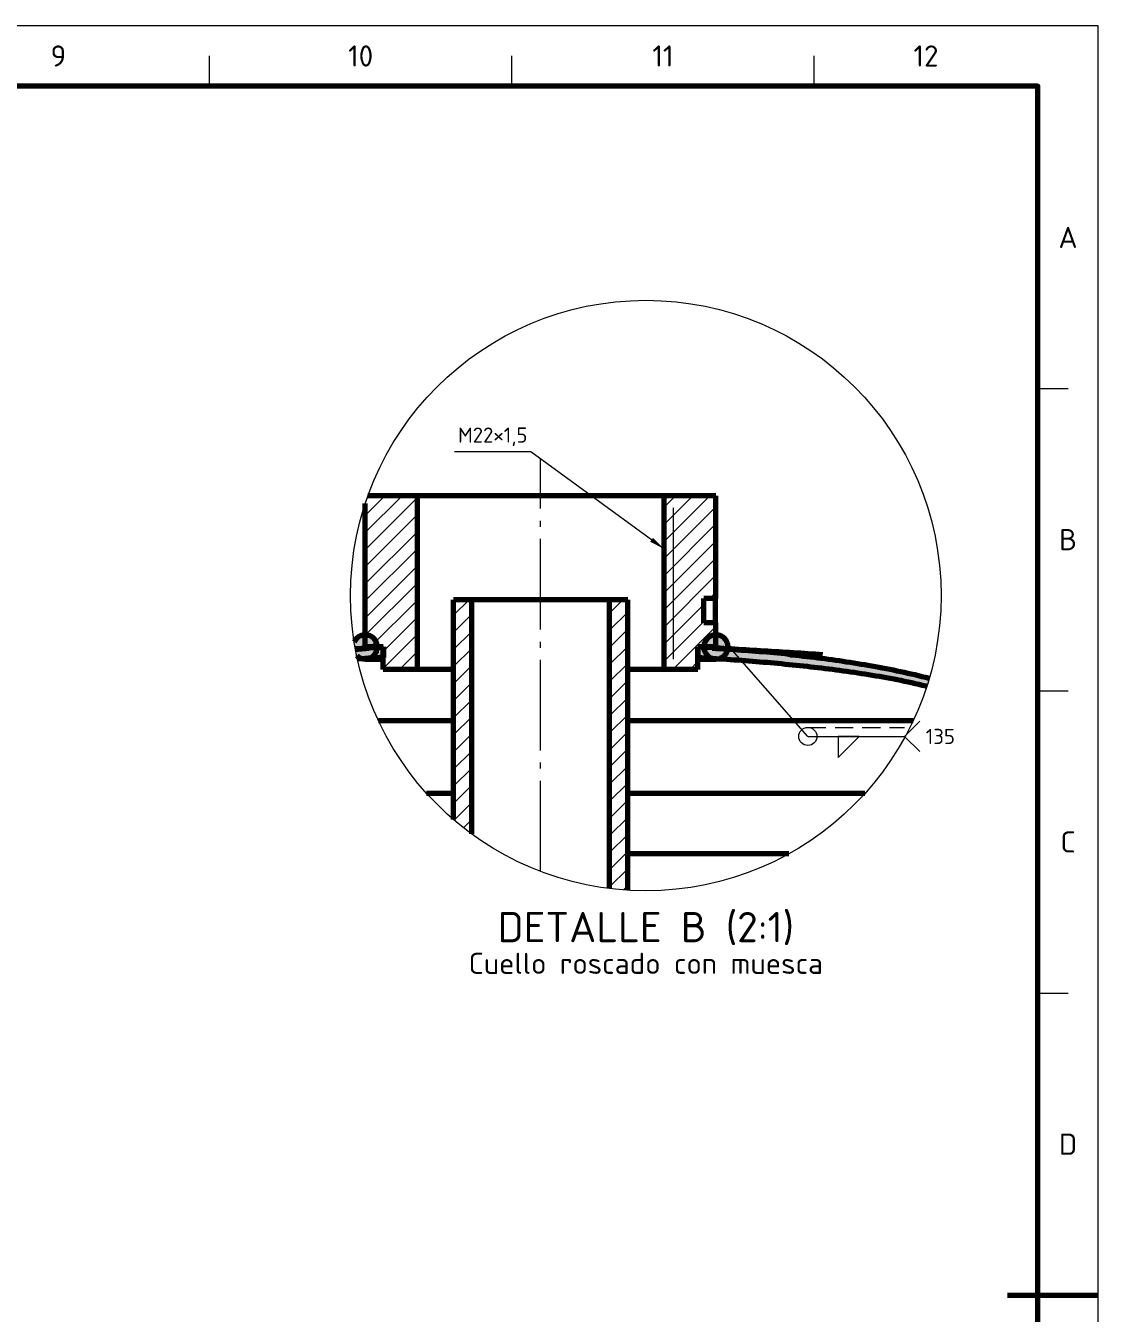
# Model space of a CAD drawing. Header units: millimetres. Extents: x 0 to 2208, y 0 to 420.
# Drawn here: x 896.6 to 1074, y 207 to 420 of the extents above; entities that cross this region are included whole.
import ezdxf
from ezdxf.enums import TextEntityAlignment as Align

# ---------------------------------------------------------------- set-up
doc = ezdxf.new("R2010")
doc.units = ezdxf.units.MM
doc.linetypes.add('IRAM-F-TRAZO-PUNTO', pattern=[20, 15, -2, 1, -2])
doc.linetypes.add('ISO02-TRAZOS', pattern=[4.5, 3, -1.5])
for name, color, linetype, lineweight in [('01-VISIBLE', 7, 'CONTINUOUS', 70), ('03-EJE', 1, 'IRAM-F-TRAZO-PUNTO', 18), ('05-RAYADO', 8, 'CONTINUOUS', 18), ('06-TEXTO', 7, 'CONTINUOUS', 25), ('07-RECUADRO', 7, 'CONTINUOUS', 70), ('08-FINA', 5, 'CONTINUOUS', 18), ('12-SOLDADURA', 6, 'CONTINUOUS', 18)]:
    doc.layers.add(name, color=color, linetype=linetype, lineweight=lineweight)
doc.styles.add('ISO3098', font='isocpeur.ttf')

msp = doc.modelspace()

# ---------------------------------------------------------------- hatches: boundary and pattern name
at = {"layer": '05-RAYADO'}
h = msp.add_hatch(dxfattribs=at)
h.set_pattern_fill('ANSI31', scale=0.629921)
h.paths.add_polyline_path([(955.747, 313.524), (955.747, 317.25), (952.767, 317.25), (952.767, 340.969), (952.798, 341.068), (953.188, 342.201), (953.206, 342.25), (961.391, 342.25), (961.391, 313.524)])
h = msp.add_hatch(dxfattribs=at)
h.set_pattern_fill('ANSI31', scale=0.629921)
h.paths.add_polyline_path([(1007.787, 317.25), (1007.787, 313.524), (1002.143, 313.524), (1002.143, 342.25), (1010.767, 342.25), (1010.767, 325.25), (1008.767, 325.25), (1008.767, 321.25), (1010.767, 321.25), (1010.767, 317.25)])
h = msp.add_hatch(dxfattribs=at)
h.set_pattern_fill('ANSI31', scale=0.629921)
h.paths.add_polyline_path([(967.367, 325.05), (970.367, 325.05), (970.367, 286.317), (970.077, 286.527), (969.123, 287.252), (968.187, 288.001), (967.367, 288.692)])
h = msp.add_hatch(dxfattribs=at)
h.set_pattern_fill('ANSI31', scale=0.629921)
h.paths.add_polyline_path([(996.167, 325.05), (996.167, 277.013), (995.574, 277.049), (994.38, 277.152), (993.189, 277.284), (993.167, 277.287), (993.167, 325.05)])
h = msp.add_hatch(color=7, dxfattribs=at)
h.dxf.hatch_style = 1
h.paths.add_polyline_path([(951.125, 318.393), (951.389, 318.7), (951.709, 318.947), (952.072, 319.126), (952.464, 319.227), (952.868, 319.247), (953.268, 319.186), (953.647, 319.046), (953.991, 318.832), (954.284, 318.553), (954.515, 318.221), (954.675, 317.849), (954.756, 317.452), (954.756, 317.048), (954.675, 316.651), (954.515, 316.279), (954.284, 315.947), (953.991, 315.668), (953.647, 315.454), (953.268, 315.314), (952.868, 315.253), (952.464, 315.273), (952.072, 315.374), (951.709, 315.553), (951.389, 315.8), (951.352, 315.843), (951.272, 316.223), (951.052, 317.401), (950.945, 318.068)])
h = msp.add_hatch(color=7, dxfattribs=at)
h.dxf.hatch_style = 1
h.paths.add_polyline_path([(1012.726, 316.847), (1012.605, 316.461), (1012.408, 316.107), (1012.145, 315.8), (1011.825, 315.553), (1011.461, 315.374), (1011.07, 315.273), (1010.665, 315.253), (1010.265, 315.314), (1009.886, 315.454), (1009.542, 315.668), (1009.249, 315.947), (1009.018, 316.279), (1008.858, 316.651), (1008.777, 317.048), (1008.777, 317.452), (1008.858, 317.849), (1009.018, 318.221), (1009.249, 318.553), (1009.542, 318.832), (1009.886, 319.046), (1010.265, 319.186), (1010.665, 319.247), (1011.07, 319.227), (1011.461, 319.126), (1011.825, 318.947), (1012.145, 318.7), (1012.408, 318.393), (1012.605, 318.039), (1012.726, 317.653), (1012.767, 317.25)])
h = msp.add_hatch(color=7, dxfattribs=at)
h.dxf.hatch_style = 1
h.paths.add_polyline_path([(951.467, 316.886), (951.866, 316.915), (952.265, 316.944), (952.665, 316.974), (953.064, 317.005), (953.263, 317.034), (952.863, 317.016), (952.463, 316.995), (952.063, 316.973), (951.664, 316.95), (951.264, 316.927), (951.142, 316.92), (951.134, 316.963), (951.371, 316.978), (951.771, 317.003), (952.171, 317.027), (952.57, 317.052), (952.97, 317.077), (953.369, 317.102), (953.769, 317.126), (954.168, 317.151), (954.568, 317.176), (954.968, 317.201), (955.367, 317.225), (955.767, 317.25), (955.767, 315.524), (955.365, 315.501), (954.962, 315.478), (954.56, 315.454), (954.158, 315.43), (953.756, 315.406), (953.354, 315.381), (952.952, 315.356), (952.55, 315.33), (952.149, 315.304), (951.747, 315.278), (951.476, 315.26), (951.272, 316.223), (951.152, 316.863)])
h = msp.add_hatch(color=7, dxfattribs=at)
h.dxf.hatch_style = 1
h.paths.add_polyline_path([(1045.29, 310.861), (1044.899, 310.956), (1044.507, 311.05), (1044.115, 311.141), (1043.722, 311.231), (1043.329, 311.319), (1042.936, 311.406), (1042.542, 311.49), (1042.148, 311.574), (1041.754, 311.655), (1041.359, 311.736), (1040.964, 311.814), (1040.569, 311.892), (1040.174, 311.968), (1039.778, 312.043), (1039.382, 312.116), (1038.986, 312.189), (1038.589, 312.26), (1038.193, 312.33), (1037.796, 312.399), (1037.399, 312.467), (1037.002, 312.534), (1036.604, 312.599), (1036.207, 312.664), (1035.809, 312.728), (1035.411, 312.791), (1035.013, 312.853), (1034.615, 312.914), (1034.217, 312.974), (1033.818, 313.033), (1033.42, 313.091), (1033.021, 313.148), (1032.623, 313.205), (1032.224, 313.261), (1031.825, 313.316), (1031.426, 313.37), (1031.026, 313.424), (1030.627, 313.476), (1030.228, 313.528), (1029.828, 313.58), (1029.429, 313.63), (1029.029, 313.68), (1028.629, 313.729), (1028.229, 313.778), (1027.83, 313.825), (1027.43, 313.873), (1027.03, 313.919), (1026.629, 313.965), (1026.229, 314.01), (1025.829, 314.055), (1025.429, 314.099), (1025.028, 314.142), (1024.628, 314.185), (1024.227, 314.227), (1023.827, 314.269), (1023.426, 314.31), (1023.025, 314.35), (1022.624, 314.39), (1022.224, 314.43), (1021.823, 314.468), (1021.422, 314.507), (1021.021, 314.544), (1020.62, 314.582), (1020.219, 314.618), (1019.817, 314.655), (1019.416, 314.69), (1019.015, 314.725), (1018.614, 314.76), (1018.213, 314.794), (1017.811, 314.828), (1017.41, 314.861), (1017.008, 314.894), (1016.607, 314.926), (1016.205, 314.958), (1015.804, 314.989), (1015.402, 315.02), (1015.001, 315.051), (1014.599, 315.081), (1014.197, 315.11), (1013.796, 315.139), (1013.394, 315.168), (1012.992, 315.196), (1012.59, 315.224), (1012.189, 315.251), (1011.787, 315.278), (1011.385, 315.304), (1010.983, 315.33), (1010.581, 315.356), (1010.179, 315.381), (1009.777, 315.406), (1009.375, 315.43), (1008.973, 315.454), (1008.571, 315.478), (1008.169, 315.501), (1007.767, 315.524), (1007.767, 317.25), (1008.148, 317.226), (1008.535, 317.202), (1008.962, 317.176), (1009.387, 317.15), (1009.81, 317.123), (1010.23, 317.097), (1010.649, 317.072), (1011.065, 317.046), (1011.479, 317.02), (1011.89, 316.995), (1012.3, 316.969), (1012.706, 316.944), (1013.111, 316.919), (1013.512, 316.894), (1013.912, 316.869), (1014.308, 316.845), (1014.702, 316.82), (1015.093, 316.796), (1015.482, 316.772), (1015.867, 316.748), (1016.25, 316.724), (1016.629, 316.701), (1017.006, 316.678), (1017.38, 316.654), (1017.813, 316.627), (1018.244, 316.601), (1018.67, 316.574), (1019.09, 316.548), (1019.504, 316.522), (1019.913, 316.497), (1020.315, 316.472), (1020.711, 316.448), (1021.1, 316.423), (1021.483, 316.4), (1021.859, 316.376), (1022.228, 316.353), (1022.637, 316.328), (1023.077, 316.301), (1023.502, 316.274), (1023.913, 316.248), (1024.309, 316.224), (1024.69, 316.2), (1025.055, 316.177), (1025.469, 316.151), (1025.905, 316.124), (1026.306, 316.099), (1026.671, 316.076), (1027.098, 316.049), (1027.492, 316.025), (1027.902, 315.999), (1028.284, 315.974), (1028.104, 315.982), (1027.703, 316.005), (1027.302, 316.029), (1026.901, 316.053), (1026.5, 316.077), (1026.099, 316.101), (1025.698, 316.125), (1025.297, 316.149), (1024.897, 316.174), (1024.496, 316.198), (1024.095, 316.222), (1023.694, 316.246), (1023.293, 316.27), (1022.892, 316.294), (1022.491, 316.318), (1022.09, 316.342), (1021.689, 316.367), (1021.288, 316.391), (1020.887, 316.415), (1020.486, 316.439), (1020.085, 316.463), (1019.684, 316.487), (1019.284, 316.511), (1018.883, 316.535), (1018.482, 316.559), (1018.081, 316.583), (1017.68, 316.607), (1017.279, 316.631), (1016.878, 316.655), (1016.477, 316.679), (1016.076, 316.703), (1015.675, 316.727), (1015.274, 316.751), (1014.873, 316.775), (1014.472, 316.798), (1014.071, 316.822), (1013.67, 316.846), (1013.269, 316.869), (1012.855, 316.893), (1012.43, 316.918), (1012.036, 316.941), (1011.657, 316.962), (1011.23, 316.986), (1010.839, 317.007), (1010.433, 317.027), (1010.304, 317.019), (1010.704, 316.987), (1011.105, 316.956), (1011.505, 316.927), (1011.906, 316.898), (1012.306, 316.869), (1012.707, 316.84), (1013.108, 316.811), (1013.508, 316.783), (1013.909, 316.754), (1014.309, 316.726), (1014.71, 316.697), (1015.111, 316.669), (1015.511, 316.64), (1015.912, 316.611), (1016.313, 316.583), (1016.713, 316.554), (1017.114, 316.525), (1017.514, 316.496), (1017.915, 316.466), (1018.316, 316.436), (1018.716, 316.406), (1019.117, 316.375), (1019.517, 316.344), (1019.917, 316.312), (1020.318, 316.279), (1020.718, 316.244), (1021.118, 316.208), (1021.518, 316.169), (1021.917, 316.126), (1022.316, 316.077), (1022.713, 316.02), (1023.11, 315.959), (1023.508, 315.903), (1023.906, 315.851), (1024.305, 315.802), (1024.703, 315.754), (1025.102, 315.707), (1025.501, 315.66), (1025.9, 315.613), (1026.299, 315.567), (1026.698, 315.52), (1027.097, 315.473), (1027.496, 315.425), (1027.894, 315.376), (1028.293, 315.327), (1028.691, 315.276), (1029.09, 315.224), (1029.488, 315.17), (1029.886, 315.116), (1030.284, 315.06), (1030.681, 315.003), (1031.079, 314.945), (1031.476, 314.886), (1031.873, 314.826), (1032.27, 314.766), (1032.667, 314.704), (1033.064, 314.642), (1033.461, 314.58), (1033.857, 314.517), (1034.254, 314.453), (1034.65, 314.388), (1035.046, 314.323), (1035.443, 314.256), (1035.839, 314.189), (1036.234, 314.121), (1036.63, 314.052), (1037.026, 313.982), (1037.421, 313.91), (1037.816, 313.838), (1038.211, 313.764), (1038.605, 313.689), (1039, 313.613), (1039.394, 313.536), (1039.788, 313.458), (1040.181, 313.378), (1040.575, 313.297), (1040.968, 313.215), (1041.361, 313.131), (1041.754, 313.047), (1042.146, 312.96), (1042.538, 312.873), (1042.929, 312.784), (1043.321, 312.693), (1043.712, 312.601), (1044.102, 312.507), (1044.492, 312.411), (1044.882, 312.314), (1045.271, 312.215), (1045.66, 312.114), (1046.026, 312.017), (1045.897, 311.574), (1045.643, 310.773)])
at = {"layer": '08-FINA'}
h = msp.add_hatch(color=7, dxfattribs=at)
h.dxf.hatch_style = 1
h.paths.add_polyline_path([(1002.143, 333.5), (1000.356, 335.294), (999.886, 334.647)])
h = msp.add_hatch(color=7, dxfattribs=at)
h.dxf.hatch_style = 1
h.paths.add_polyline_path([(1011.967, 318.45), (1013.942, 315.528), (1014.601, 316.104)])

# ---------------------------------------------------------------- linework, layer by layer
at = {"layer": '01-VISIBLE'}
for points in [[(952.767, 317.25), (952.767, 340.969)], [(961.391, 342.25), (953.206, 342.25)], [(961.391, 313.524), (961.391, 342.25)], [(1002.143, 342.25), (1001.534, 342.25), (1000.926, 342.25), (1000.318, 342.25), (999.71, 342.25), (999.101, 342.25), (998.493, 342.25), (997.885, 342.25), (997.277, 342.25), (996.669, 342.25), (996.06, 342.25), (995.452, 342.25), (994.844, 342.25), (994.236, 342.25), (993.627, 342.25), (993.019, 342.25), (992.411, 342.25), (991.803, 342.25), (991.194, 342.25), (990.586, 342.25), (989.978, 342.25), (989.37, 342.25), (988.761, 342.25), (988.153, 342.25), (987.545, 342.25), (986.937, 342.25), (986.328, 342.25), (985.72, 342.25), (985.112, 342.25), (984.504, 342.25), (983.896, 342.25), (983.287, 342.25), (982.679, 342.25), (982.071, 342.25), (981.463, 342.25), (980.854, 342.25), (980.246, 342.25), (979.638, 342.25), (979.03, 342.25), (978.421, 342.25), (977.813, 342.25), (977.205, 342.25), (976.597, 342.25), (975.988, 342.25), (975.38, 342.25), (974.772, 342.25), (974.164, 342.25), (973.555, 342.25), (972.947, 342.25), (972.339, 342.25), (971.731, 342.25), (971.122, 342.25), (970.514, 342.25), (969.906, 342.25), (969.298, 342.25), (968.69, 342.25), (968.081, 342.25), (967.473, 342.25), (966.865, 342.25), (966.257, 342.25), (965.648, 342.25), (965.04, 342.25), (964.432, 342.25), (963.824, 342.25), (963.215, 342.25), (962.607, 342.25), (961.999, 342.25), (961.391, 342.25)], [(1010.767, 342.25), (1002.143, 342.25)], [(1002.143, 342.25), (1002.143, 313.524)], [(1010.767, 325.25), (1010.767, 342.25)], [(967.367, 288.692), (967.367, 325.05)], [(970.367, 325.05), (967.367, 325.05)], [(993.167, 325.05), (992.567, 325.05), (991.967, 325.05), (991.367, 325.05), (990.767, 325.05), (990.167, 325.05), (989.567, 325.05), (988.967, 325.05), (988.367, 325.05), (987.767, 325.05), (987.167, 325.05), (986.567, 325.05), (985.967, 325.05), (985.367, 325.05), (984.767, 325.05), (984.167, 325.05), (983.567, 325.05), (982.967, 325.05), (982.367, 325.05), (981.767, 325.05), (981.167, 325.05), (980.567, 325.05), (979.967, 325.05), (979.367, 325.05), (978.767, 325.05), (978.167, 325.05), (977.567, 325.05), (976.967, 325.05), (976.367, 325.05), (975.767, 325.05), (975.167, 325.05), (974.567, 325.05), (973.967, 325.05), (973.367, 325.05), (972.767, 325.05), (972.167, 325.05), (971.567, 325.05), (970.967, 325.05), (970.367, 325.05)], [(970.367, 286.317), (970.367, 325.05)], [(996.167, 325.05), (993.167, 325.05)], [(993.167, 277.287), (993.167, 325.05)], [(996.167, 277.013), (996.167, 325.05)], [(1008.767, 321.25), (1008.767, 325.25)], [(1010.767, 325.25), (1008.767, 325.25)], [(1010.698, 321.25), (1010.698, 325.25)], [(1010.767, 321.25), (1008.767, 321.25)], [(1010.767, 317.25), (1010.767, 321.25)], [(952.767, 319.25), (952.558, 319.239), (952.351, 319.206), (952.149, 319.152), (951.953, 319.077), (951.767, 318.982), (951.591, 318.868), (951.428, 318.736), (951.28, 318.588), (951.149, 318.426), (951.035, 318.25), (950.944, 318.073)], [(952.767, 315.25), (952.969, 315.26), (953.169, 315.291), (953.365, 315.342), (953.555, 315.412), (953.737, 315.501), (953.909, 315.608), (954.069, 315.732), (954.216, 315.872), (954.348, 316.026), (954.464, 316.192), (954.562, 316.369), (954.642, 316.555), (954.703, 316.749), (954.744, 316.947), (954.764, 317.149), (954.764, 317.351), (954.744, 317.553), (954.703, 317.751), (954.642, 317.945), (954.562, 318.131), (954.464, 318.308), (954.348, 318.474), (954.216, 318.628), (954.069, 318.768), (953.909, 318.892), (953.737, 318.999), (953.555, 319.088), (953.365, 319.158), (953.169, 319.209), (952.969, 319.24), (952.767, 319.25)], [(1010.767, 319.25), (1010.564, 319.24), (1010.364, 319.209), (1010.168, 319.158), (1009.978, 319.088), (1009.796, 318.999), (1009.624, 318.892), (1009.464, 318.768), (1009.317, 318.628), (1009.185, 318.474), (1009.069, 318.308), (1008.971, 318.131), (1008.891, 317.945), (1008.831, 317.751), (1008.79, 317.553), (1008.769, 317.351), (1008.769, 317.149), (1008.79, 316.947), (1008.831, 316.749), (1008.891, 316.555), (1008.971, 316.369), (1009.069, 316.192), (1009.185, 316.026), (1009.317, 315.872), (1009.464, 315.732), (1009.624, 315.608), (1009.796, 315.501), (1009.978, 315.412), (1010.168, 315.342), (1010.364, 315.291), (1010.564, 315.26), (1010.767, 315.25)], [(1012.767, 317.25), (1012.756, 317.459), (1012.723, 317.666), (1012.669, 317.868), (1012.594, 318.063), (1012.499, 318.25), (1012.385, 318.426), (1012.253, 318.588), (1012.105, 318.736), (1011.942, 318.868), (1011.767, 318.982), (1011.58, 319.077), (1011.385, 319.152), (1011.182, 319.206), (1010.976, 319.239), (1010.767, 319.25)], [(951.134, 316.963), (951.519, 316.987), (952.126, 317.024), (952.732, 317.062), (953.339, 317.1), (953.946, 317.137), (954.553, 317.175), (955.16, 317.212), (955.767, 317.25)], [(953.342, 317.036), (952.735, 317.009), (952.128, 316.976), (951.521, 316.942), (951.142, 316.92)], [(951.152, 316.863), (951.576, 316.894), (952.179, 316.938), (952.782, 316.983), (953.342, 317.036)], [(951.353, 315.839), (951.428, 315.764), (951.591, 315.632), (951.767, 315.518), (951.953, 315.423), (952.149, 315.348), (952.351, 315.294), (952.558, 315.261), (952.767, 315.25)], [(955.767, 315.524), (955.164, 315.49), (954.56, 315.454), (953.957, 315.418), (953.354, 315.381), (952.751, 315.343), (952.149, 315.304), (951.546, 315.265), (951.476, 315.26)], [(955.747, 317.25), (952.767, 317.25)], [(952.767, 315.25), (953.263, 315.25), (953.76, 315.25), (954.257, 315.25), (954.753, 315.25), (955.25, 315.25), (955.747, 315.25)], [(955.747, 313.524), (955.747, 317.25)], [(955.767, 317.25), (955.767, 315.524)], [(1028.398, 315.966), (1027.793, 316.006), (1027.186, 316.044), (1026.579, 316.082), (1025.972, 316.12), (1025.366, 316.158), (1024.759, 316.196), (1024.152, 316.234), (1023.545, 316.271), (1022.938, 316.309), (1022.331, 316.347), (1021.724, 316.385), (1021.117, 316.422), (1020.51, 316.46), (1019.904, 316.498), (1019.297, 316.535), (1018.69, 316.573), (1018.083, 316.611), (1017.476, 316.648), (1016.869, 316.686), (1016.263, 316.724), (1015.656, 316.761), (1015.049, 316.799), (1014.442, 316.836), (1013.835, 316.874), (1013.228, 316.912), (1012.622, 316.949), (1012.015, 316.987), (1011.408, 317.024), (1010.801, 317.062), (1010.194, 317.1), (1009.587, 317.137), (1008.98, 317.175), (1008.374, 317.212), (1007.767, 317.25)], [(1007.767, 317.25), (1007.767, 315.524)], [(1007.767, 315.524), (1008.37, 315.49), (1008.973, 315.454), (1009.576, 315.418), (1010.179, 315.381), (1010.782, 315.343), (1011.385, 315.304), (1011.988, 315.265), (1012.59, 315.224), (1013.193, 315.182), (1013.796, 315.139), (1014.398, 315.095), (1015.001, 315.051), (1015.603, 315.005), (1016.205, 314.958), (1016.808, 314.91), (1017.41, 314.861), (1018.012, 314.811), (1018.614, 314.76), (1019.216, 314.708), (1019.817, 314.655), (1020.419, 314.6), (1021.021, 314.544), (1021.622, 314.488), (1022.224, 314.43), (1022.825, 314.37), (1023.426, 314.31), (1024.027, 314.248), (1024.628, 314.185), (1025.228, 314.121), (1025.829, 314.055), (1026.429, 313.988), (1027.03, 313.919), (1027.63, 313.849), (1028.229, 313.778), (1028.829, 313.705), (1029.429, 313.63), (1030.028, 313.554), (1030.627, 313.476), (1031.226, 313.397), (1031.825, 313.316), (1032.423, 313.233), (1033.021, 313.148), (1033.619, 313.062), (1034.217, 312.974), (1034.814, 312.883), (1035.411, 312.791), (1036.008, 312.696), (1036.604, 312.599), (1037.2, 312.5), (1037.796, 312.399), (1038.391, 312.295), (1038.986, 312.189), (1039.58, 312.08), (1040.174, 311.968), (1040.767, 311.853), (1041.359, 311.736), (1041.951, 311.615), (1042.542, 311.49), (1043.133, 311.363), (1043.722, 311.231), (1044.311, 311.096), (1044.899, 310.956), (1045.486, 310.812), (1045.643, 310.772)], [(1007.787, 313.524), (1007.787, 317.25)], [(1010.767, 317.25), (1007.787, 317.25)], [(1007.787, 315.25), (1008.283, 315.25), (1008.78, 315.25), (1009.277, 315.25), (1009.773, 315.25), (1010.27, 315.25), (1010.767, 315.25)], [(1046.026, 312.017), (1046.006, 312.023), (1045.421, 312.176), (1044.836, 312.326), (1044.249, 312.471), (1043.662, 312.613), (1043.073, 312.751), (1042.484, 312.885), (1041.894, 313.016), (1041.303, 313.144), (1040.712, 313.269), (1040.12, 313.39), (1039.528, 313.51), (1038.935, 313.626), (1038.341, 313.739), (1037.747, 313.85), (1037.153, 313.959), (1036.558, 314.065), (1035.962, 314.168), (1035.366, 314.269), (1034.77, 314.368), (1034.174, 314.466), (1033.577, 314.561), (1032.98, 314.655), (1032.383, 314.748), (1031.786, 314.84), (1031.188, 314.929), (1030.59, 315.016), (1029.992, 315.101), (1029.393, 315.183), (1028.794, 315.262), (1028.194, 315.339), (1027.595, 315.413), (1026.995, 315.485), (1026.394, 315.556), (1025.794, 315.626), (1025.194, 315.696), (1024.594, 315.767), (1023.994, 315.84), (1023.395, 315.918), (1022.797, 316.007), (1022.199, 316.092), (1021.598, 316.161), (1020.997, 316.219), (1020.395, 316.272), (1019.792, 316.322), (1019.19, 316.37), (1018.587, 316.416), (1017.985, 316.461), (1017.382, 316.505), (1016.779, 316.549), (1016.177, 316.592), (1015.574, 316.636), (1014.971, 316.679), (1014.368, 316.722), (1013.766, 316.765), (1013.163, 316.807), (1012.56, 316.851), (1011.957, 316.894), (1011.354, 316.938), (1010.752, 316.983), (1010.191, 317.036)], [(1010.191, 317.036), (1010.799, 317.009), (1011.406, 316.976), (1012.013, 316.942), (1012.62, 316.907), (1013.227, 316.872), (1013.833, 316.836), (1014.44, 316.8), (1015.047, 316.764), (1015.654, 316.728), (1016.261, 316.692), (1016.868, 316.656), (1017.475, 316.62), (1018.082, 316.583), (1018.688, 316.547), (1019.295, 316.51), (1019.902, 316.474), (1020.509, 316.438), (1021.116, 316.401), (1021.723, 316.365), (1022.329, 316.328), (1022.936, 316.292), (1023.543, 316.255), (1024.15, 316.218), (1024.757, 316.182), (1025.364, 316.145), (1025.971, 316.109), (1026.577, 316.073), (1027.184, 316.036), (1027.791, 316), (1028.398, 315.966)], [(1010.767, 315.25), (1010.976, 315.261), (1011.182, 315.294), (1011.385, 315.348), (1011.58, 315.423), (1011.767, 315.518), (1011.942, 315.632), (1012.105, 315.764), (1012.253, 315.912), (1012.385, 316.074), (1012.499, 316.25), (1012.594, 316.437), (1012.669, 316.632), (1012.723, 316.834), (1012.756, 317.041), (1012.767, 317.25)], [(1023.066, 315.966), (1023.733, 315.966), (1024.399, 315.966), (1025.066, 315.966), (1025.732, 315.966), (1026.399, 315.966), (1027.065, 315.966), (1027.732, 315.966), (1028.398, 315.966)], [(961.391, 313.524), (955.747, 313.524)], [(967.367, 313.524), (966.703, 313.524), (966.039, 313.524), (965.375, 313.524), (964.711, 313.524), (964.047, 313.524), (963.383, 313.524), (962.719, 313.524), (962.055, 313.524), (961.391, 313.524)], [(1002.143, 313.524), (1001.479, 313.524), (1000.815, 313.524), (1000.151, 313.524), (999.487, 313.524), (998.823, 313.524), (998.159, 313.524), (997.495, 313.524), (996.831, 313.524), (996.167, 313.524)], [(1007.787, 313.524), (1002.143, 313.524)], [(967.367, 305.03), (966.767, 305.03), (966.167, 305.03), (965.567, 305.03), (964.967, 305.03), (964.367, 305.03), (963.767, 305.03), (963.167, 305.03), (962.567, 305.03), (961.967, 305.03), (961.367, 305.03), (960.767, 305.03), (960.167, 305.03), (959.567, 305.03), (958.967, 305.03), (958.367, 305.03), (957.767, 305.03), (957.167, 305.03), (956.567, 305.03), (955.967, 305.03), (955.367, 305.03), (954.949, 305.03)], [(1043.384, 305.03), (1042.967, 305.03), (1042.367, 305.03), (1041.767, 305.03), (1041.167, 305.03), (1040.567, 305.03), (1039.967, 305.03), (1039.367, 305.03), (1038.767, 305.03), (1038.167, 305.03), (1037.567, 305.03), (1036.967, 305.03), (1036.367, 305.03), (1035.767, 305.03), (1035.167, 305.03), (1034.567, 305.03), (1033.967, 305.03), (1033.367, 305.03), (1032.767, 305.03), (1032.167, 305.03), (1031.567, 305.03), (1030.967, 305.03), (1030.367, 305.03), (1029.767, 305.03), (1029.167, 305.03), (1028.567, 305.03), (1027.967, 305.03), (1027.367, 305.03), (1026.767, 305.03), (1026.167, 305.03), (1025.567, 305.03), (1024.967, 305.03), (1024.367, 305.03), (1023.767, 305.03), (1023.167, 305.03), (1022.567, 305.03), (1021.967, 305.03), (1021.367, 305.03), (1020.767, 305.03), (1020.167, 305.03), (1019.567, 305.03), (1018.967, 305.03), (1018.367, 305.03), (1017.767, 305.03), (1017.167, 305.03), (1016.567, 305.03), (1015.967, 305.03), (1015.367, 305.03), (1014.767, 305.03), (1014.167, 305.03), (1013.567, 305.03), (1012.967, 305.03), (1012.367, 305.03), (1011.767, 305.03), (1011.167, 305.03), (1010.567, 305.03), (1009.967, 305.03), (1009.367, 305.03), (1008.767, 305.03), (1008.167, 305.03), (1007.567, 305.03), (1006.967, 305.03), (1006.367, 305.03), (1005.767, 305.03), (1005.167, 305.03), (1004.567, 305.03), (1003.967, 305.03), (1003.367, 305.03), (1002.767, 305.03), (1002.167, 305.03), (1001.567, 305.03), (1000.967, 305.03), (1000.367, 305.03), (999.767, 305.03), (999.167, 305.03), (998.567, 305.03), (997.967, 305.03), (997.367, 305.03), (996.767, 305.03), (996.167, 305.03)], [(967.367, 293.03), (966.767, 293.03), (966.167, 293.03), (965.567, 293.03), (964.967, 293.03), (964.367, 293.03), (963.767, 293.03), (963.167, 293.03), (962.918, 293.03)], [(1035.416, 293.03), (1035.167, 293.03), (1034.567, 293.03), (1033.967, 293.03), (1033.367, 293.03), (1032.767, 293.03), (1032.167, 293.03), (1031.567, 293.03), (1030.967, 293.03), (1030.367, 293.03), (1029.767, 293.03), (1029.167, 293.03), (1028.567, 293.03), (1027.967, 293.03), (1027.367, 293.03), (1026.767, 293.03), (1026.167, 293.03), (1025.567, 293.03), (1024.967, 293.03), (1024.367, 293.03), (1023.767, 293.03), (1023.167, 293.03), (1022.567, 293.03), (1021.967, 293.03), (1021.367, 293.03), (1020.767, 293.03), (1020.167, 293.03), (1019.567, 293.03), (1018.967, 293.03), (1018.367, 293.03), (1017.767, 293.03), (1017.167, 293.03), (1016.567, 293.03), (1015.967, 293.03), (1015.367, 293.03), (1014.767, 293.03), (1014.167, 293.03), (1013.567, 293.03), (1012.967, 293.03), (1012.367, 293.03), (1011.767, 293.03), (1011.167, 293.03), (1010.567, 293.03), (1009.967, 293.03), (1009.367, 293.03), (1008.767, 293.03), (1008.167, 293.03), (1007.567, 293.03), (1006.967, 293.03), (1006.367, 293.03), (1005.767, 293.03), (1005.167, 293.03), (1004.567, 293.03), (1003.967, 293.03), (1003.367, 293.03), (1002.767, 293.03), (1002.167, 293.03), (1001.567, 293.03), (1000.967, 293.03), (1000.367, 293.03), (999.767, 293.03), (999.167, 293.03), (998.567, 293.03), (997.967, 293.03), (997.367, 293.03), (996.767, 293.03), (996.167, 293.03)], [(1022.818, 283.03), (1022.567, 283.03), (1021.967, 283.03), (1021.367, 283.03), (1020.767, 283.03), (1020.167, 283.03), (1019.567, 283.03), (1018.967, 283.03), (1018.367, 283.03), (1017.767, 283.03), (1017.167, 283.03), (1016.567, 283.03), (1015.967, 283.03), (1015.367, 283.03), (1014.767, 283.03), (1014.167, 283.03), (1013.567, 283.03), (1012.967, 283.03), (1012.367, 283.03), (1011.767, 283.03), (1011.167, 283.03), (1010.567, 283.03), (1009.967, 283.03), (1009.367, 283.03), (1008.767, 283.03), (1008.167, 283.03), (1007.567, 283.03), (1006.967, 283.03), (1006.367, 283.03), (1005.767, 283.03), (1005.167, 283.03), (1004.567, 283.03), (1003.967, 283.03), (1003.367, 283.03), (1002.767, 283.03), (1002.167, 283.03), (1001.567, 283.03), (1000.967, 283.03), (1000.367, 283.03), (999.767, 283.03), (999.167, 283.03), (998.567, 283.03), (997.967, 283.03), (997.367, 283.03), (996.767, 283.03), (996.167, 283.03)]]:
    msp.add_lwpolyline(points, dxfattribs=at)
at = {"layer": '03-EJE'}
msp.add_lwpolyline([(981.767, 280.124), (981.767, 348.25)], dxfattribs=at)
at = {"layer": '07-RECUADRO'}
msp.add_line((1074, 210), (1059, 210), dxfattribs=at)
msp.add_lwpolyline([(505, 10), (1064, 10), (1064, 410), (505, 410)], close=True, dxfattribs=at)
at = {"layer": '08-FINA'}
for p, q in [((927, 410), (927, 415)), ((977, 410), (977, 415)), ((1027, 410), (1027, 415)), ((1064, 360), (1069, 360)), ((980.143, 349.5), (967.543, 349.5)), ((1002.143, 333.5), (980.143, 349.5)), ((1003.767, 315.25), (1003.767, 340.25)), ((1064, 310), (1069, 310)), ((1064, 260), (1069, 260))]:
    msp.add_line(p, q, dxfattribs=at)
msp.add_lwpolyline([(480, 0), (1074, 0), (1074, 420), (480, 420)], close=True, dxfattribs=at)
msp.add_circle((999.167, 325.75), 48.833, dxfattribs=at)
at = {"layer": '12-SOLDADURA'}
for p, q in [((1025.967, 302.45), (1011.967, 318.45)), ((1041.967, 302.45), (1044.467, 304.95)), ((1025.967, 302.45), (1041.967, 302.45)), ((1041.967, 302.45), (1044.467, 299.95))]:
    msp.add_line(p, q, dxfattribs=at)
at = {"layer": '12-SOLDADURA', "linetype": 'ISO02-TRAZOS'}
msp.add_line((1025.967, 303.95), (1041.967, 303.95), dxfattribs=at)
at = {"layer": '12-SOLDADURA'}
msp.add_lwpolyline([(1030.967, 302.45), (1030.967, 298.95), (1034.467, 302.45)], close=True, dxfattribs=at)
msp.add_circle((1025.967, 302.45), 1.5, dxfattribs=at)

# ---------------------------------------------------------------- texts
at = {"layer": '06-TEXTO', "style": 'ISO3098'}
for s, height, p in [('9', 3.5, (902, 415)), ('10', 3.5, (952, 415)), ('11', 3.5, (1002, 415)), ('12', 3.5, (1045.5, 415)), ('A', 3.5, (1069, 385)), ('B', 3.5, (1069, 335)), ('C', 3.5, (1069, 285)), ('DETALLE B (2:1)', 5, (999.167, 270.917)), ('Cuello roscado con muesca', 3.5, (999.167, 264.917)), ('D', 3.5, (1069, 235))]:
    msp.add_text(s, height=height, dxfattribs=at).set_placement(p, align=Align.MIDDLE_CENTER)
msp.add_text('M22×1,5', height=2.5, dxfattribs=at).set_placement((973.843, 350.3), align=Align.BOTTOM_CENTER)
at = {"layer": '12-SOLDADURA', "style": 'ISO3098'}
msp.add_text('135', height=2.5, dxfattribs=at).set_placement((1045.467, 302.45), align=Align.MIDDLE_LEFT)

doc.saveas('drawing.dxf')
